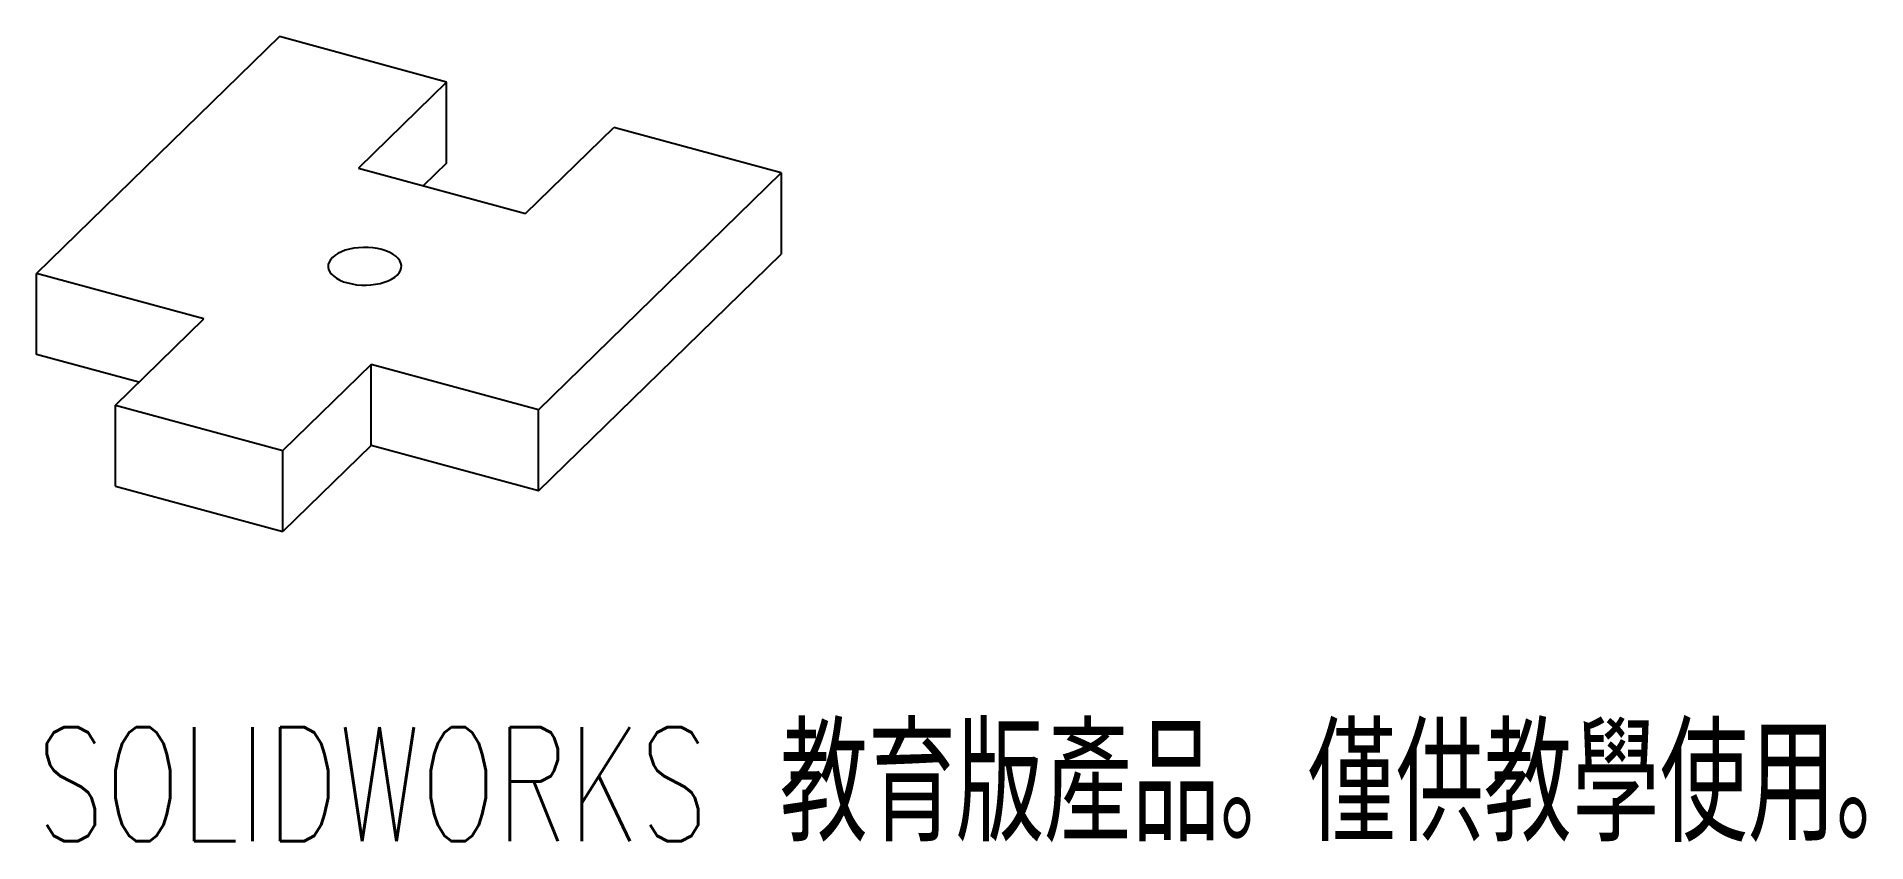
# Paper-space layout '_不等角視圖' of a CAD drawing. Header units: millimetres. Extents: x -13.9 to 63.5, y -20.9 to 13.1.
import ezdxf

# ---------------------------------------------------------------- set-up
doc = ezdxf.new("R2010")
doc.units = ezdxf.units.MM
doc.styles.add('SLDTEXTSTYLE0', font='TXT', dxfattribs={"width": 0.7, "bigfont": 'bigfont'})

psp = doc.layouts.new('_不等角視圖')

# ---------------------------------------------------------------- linework, layer by layer
at = {"color": 7, "linetype": 'Continuous', "lineweight": 25}
for p, q in [((-3.613, 13.146), (-13.88, 3.124)), ((3.463, 11.223), (-3.613, 13.146)), ((3.463, 11.223), (-0.271, 7.579)), ((3.463, 7.794), (3.463, 11.223)), ((6.805, 5.656), (10.538, 9.3)), ((17.613, 7.377), (10.538, 9.3)), ((3.463, 7.794), (2.477, 6.832)), ((-0.271, 7.579), (6.805, 5.656)), ((7.346, -2.644), (17.613, 7.377)), ((17.613, 7.377), (17.613, 3.948)), ((7.346, -6.073), (17.613, 3.948)), ((-6.805, 1.202), (-13.88, 3.124)), ((-13.88, -0.304), (-13.88, 3.124)), ((-10.538, -2.443), (-6.805, 1.202)), ((-9.552, -1.48), (-13.88, -0.304)), ((0.271, -0.721), (-3.463, -4.365)), ((7.346, -2.644), (0.271, -0.721)), ((0.271, -4.15), (0.271, -0.721)), ((-10.538, -2.443), (-3.463, -4.365)), ((-10.538, -5.871), (-10.538, -2.443)), ((7.346, -6.073), (7.346, -2.644)), ((0.271, -4.15), (-3.463, -7.794)), ((-3.463, -7.794), (-3.463, -4.365)), ((7.346, -6.073), (0.271, -4.15)), ((-10.538, -5.871), (-3.463, -7.794))]:
    psp.add_line(p, q, dxfattribs=at)
at = {"color": 7, "linetype": 'Continuous', "lineweight": 25, "flags": 128}
psp.add_lwpolyline([(-0.723, 2.723), (-0.538, 2.68), (-0.344, 2.65), (-0.144, 2.634), (0.059, 2.631), (0.261, 2.642), (0.458, 2.666), (0.647, 2.703), (0.826, 2.753), (0.99, 2.814), (1.137, 2.886), (1.265, 2.967), (1.371, 3.056), (1.454, 3.151), (1.511, 3.252), (1.543, 3.355), (1.549, 3.459), (1.528, 3.563), (1.481, 3.664), (1.408, 3.762), (1.312, 3.854), (1.193, 3.938), (1.054, 4.014), (0.896, 4.08), (0.723, 4.135), (0.538, 4.177), (0.344, 4.207), (0.144, 4.224), (-0.059, 4.226), (-0.261, 4.216), (-0.458, 4.191), (-0.647, 4.154), (-0.826, 4.104), (-0.99, 4.043), (-1.137, 3.971), (-1.265, 3.89), (-1.371, 3.801), (-1.454, 3.706), (-1.511, 3.606), (-1.543, 3.503), (-1.549, 3.398), (-1.528, 3.294), (-1.481, 3.193), (-1.408, 3.095), (-1.312, 3.004), (-1.193, 2.919), (-1.054, 2.843), (-0.896, 2.777), (-0.723, 2.723)], dxfattribs=at)

# ---------------------------------------------------------------- texts
at = {"color": 7, "linetype": 'Continuous', "insert": (-13.88, -16.064), "char_height": 4.83362, "attachment_point": 1, "style": 'SLDTEXTSTYLE0'}
psp.add_mtext('SOLIDWORKS 教育版產品。僅供教學使用。', dxfattribs=at)

doc.saveas('drawing.dxf')
